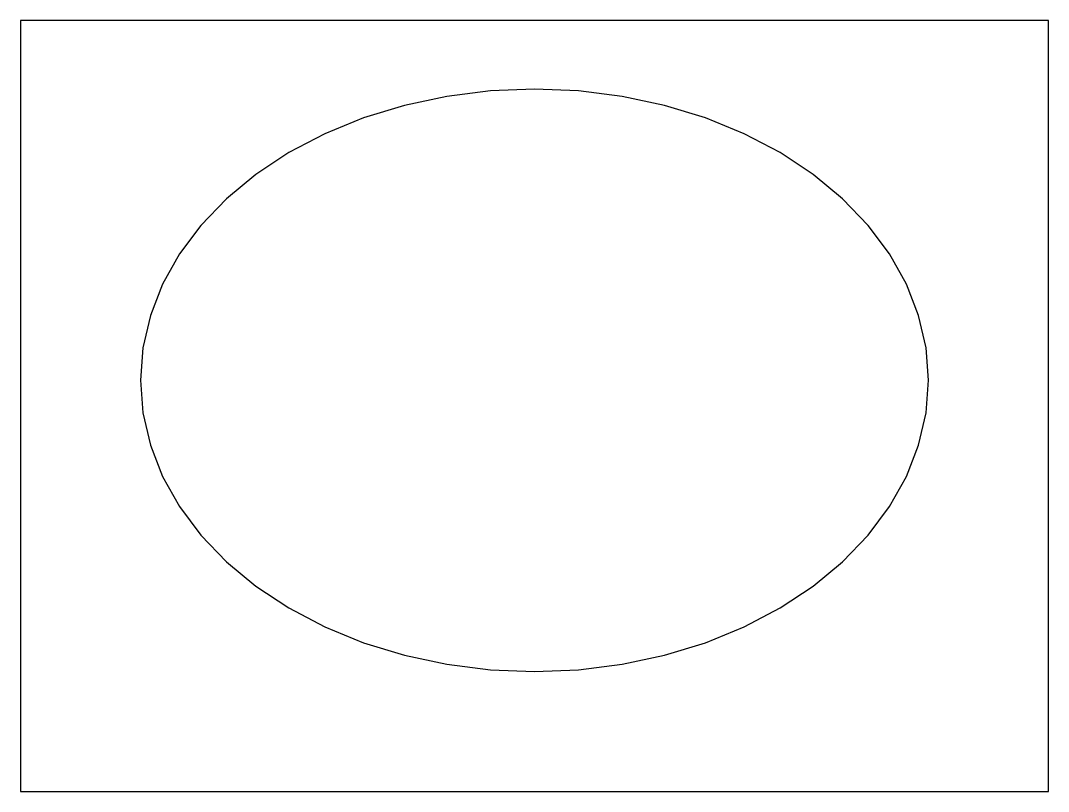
# Model space of a CAD drawing. Header units: millimetres. Extents: x -300 to 300, y 0 to 450.
import ezdxf

# ---------------------------------------------------------------- set-up
doc = ezdxf.new("R2010")
doc.units = ezdxf.units.MM

msp = doc.modelspace()

# ---------------------------------------------------------------- linework, layer by layer
for points in [[(-300, 0), (300, 0), (300, 450), (-300, 450)], [(230, 240), (228.55, 259.03), (224.23, 277.83), (217.09, 296.15), (207.22, 313.76), (194.75, 330.45), (179.82, 345.99), (162.63, 360.21), (143.4, 372.91), (122.37, 383.94), (99.79, 393.16), (75.96, 400.46), (51.18, 405.74), (25.75, 408.93), (0, 410), (-25.75, 408.93), (-51.18, 405.74), (-75.96, 400.46), (-99.79, 393.16), (-122.37, 383.94), (-143.4, 372.91), (-162.63, 360.21), (-179.82, 345.99), (-194.75, 330.45), (-207.22, 313.76), (-217.09, 296.15), (-224.23, 277.83), (-228.55, 259.03), (-230, 240), (-228.55, 220.97), (-224.23, 202.17), (-217.09, 183.85), (-207.22, 166.24), (-194.75, 149.55), (-179.82, 134.01), (-162.63, 119.79), (-143.4, 107.09), (-122.37, 96.06), (-99.79, 86.84), (-75.96, 79.54), (-51.18, 74.26), (-25.75, 71.07), (0, 70), (25.75, 71.07), (51.18, 74.26), (75.96, 79.54), (99.79, 86.84), (122.37, 96.06), (143.4, 107.09), (162.63, 119.79), (179.82, 134.01), (194.75, 149.55), (207.22, 166.24), (217.09, 183.85), (224.23, 202.17), (228.55, 220.97)]]:
    msp.add_lwpolyline(points, close=True)

doc.saveas('drawing.dxf')
